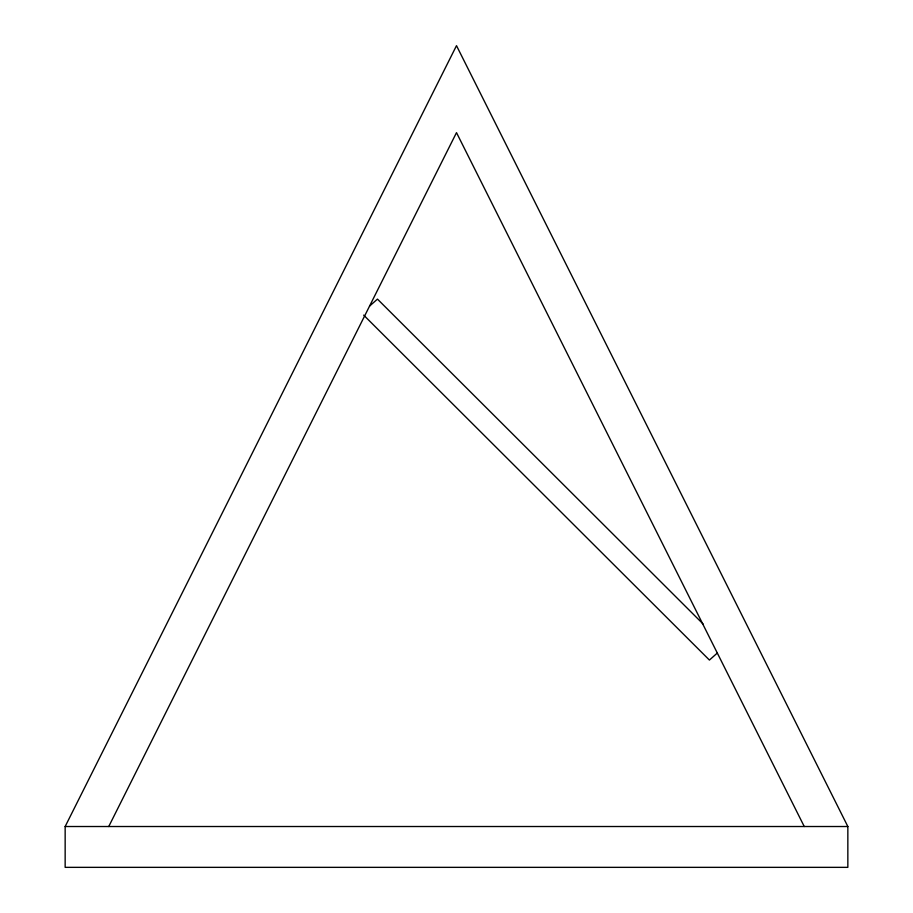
<?xml version="1.0" encoding="UTF-8"?>
<svg xmlns="http://www.w3.org/2000/svg" width="913" height="913" viewBox="0 0 913 913"><rect width="100%" height="100%" fill="white"/><g stroke="black" fill="none" stroke-linecap="round" stroke-linejoin="round"><path stroke-width="1.37" d="M65.154 826.516L456.5 45.65L847.846 826.516L847.846 867.35L65.154 867.35L65.154 826.516L847.846 826.516M108.75 826.516L456.5 132.636L804.25 826.516M369.56 306.106L377.468 299.11L703.044 623.933M717.31 653.046L709.412 660.053L363.671 315.122"/></g></svg>
